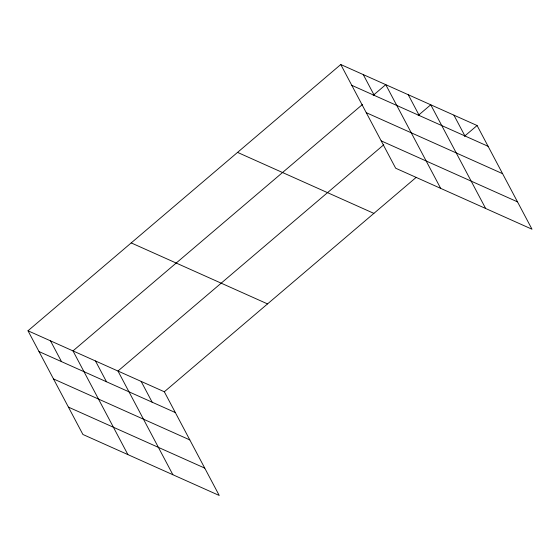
<?xml version="1.0" encoding="UTF-8"?>
<svg xmlns="http://www.w3.org/2000/svg" width="560" height="560" viewBox="0 0 560 560"><rect width="100%" height="100%" fill="white"/><g stroke="black" fill="none" stroke-linecap="round" stroke-linejoin="round"><path stroke-width="0.84" d="M28 330.778L164.325 391.769L219.233 495.474L82.908 434.476L28 330.778L340.767 64.526L477.092 125.524L532 229.222L395.675 168.231L340.767 64.526M362.6 104.37L72.989 350.903L127.897 454.608M373.184 95.354L385.756 84.658L440.664 188.356M383.768 144.774L117.971 371.028L172.879 474.733M418.173 115.486L430.745 104.783L485.653 208.488M164.325 391.769L416.22 177.338M464.52 136.22L477.092 125.524M351.778 85.323L488.103 146.314M366.268 112.686L502.586 173.677M381.192 140.868L517.517 201.866M237.552 152.39L373.877 213.381M131.215 242.914L267.54 303.905M39.011 351.568L175.336 412.566M53.494 378.931L189.819 439.922M68.425 407.12L204.743 468.111M453.915 115.15L464.926 135.947M408.247 94.717L419.258 115.514M363.265 74.592L374.269 95.389M141.148 381.402L152.159 402.199M95.48 360.969L106.491 381.766M50.491 340.837L61.502 361.634"/></g></svg>
